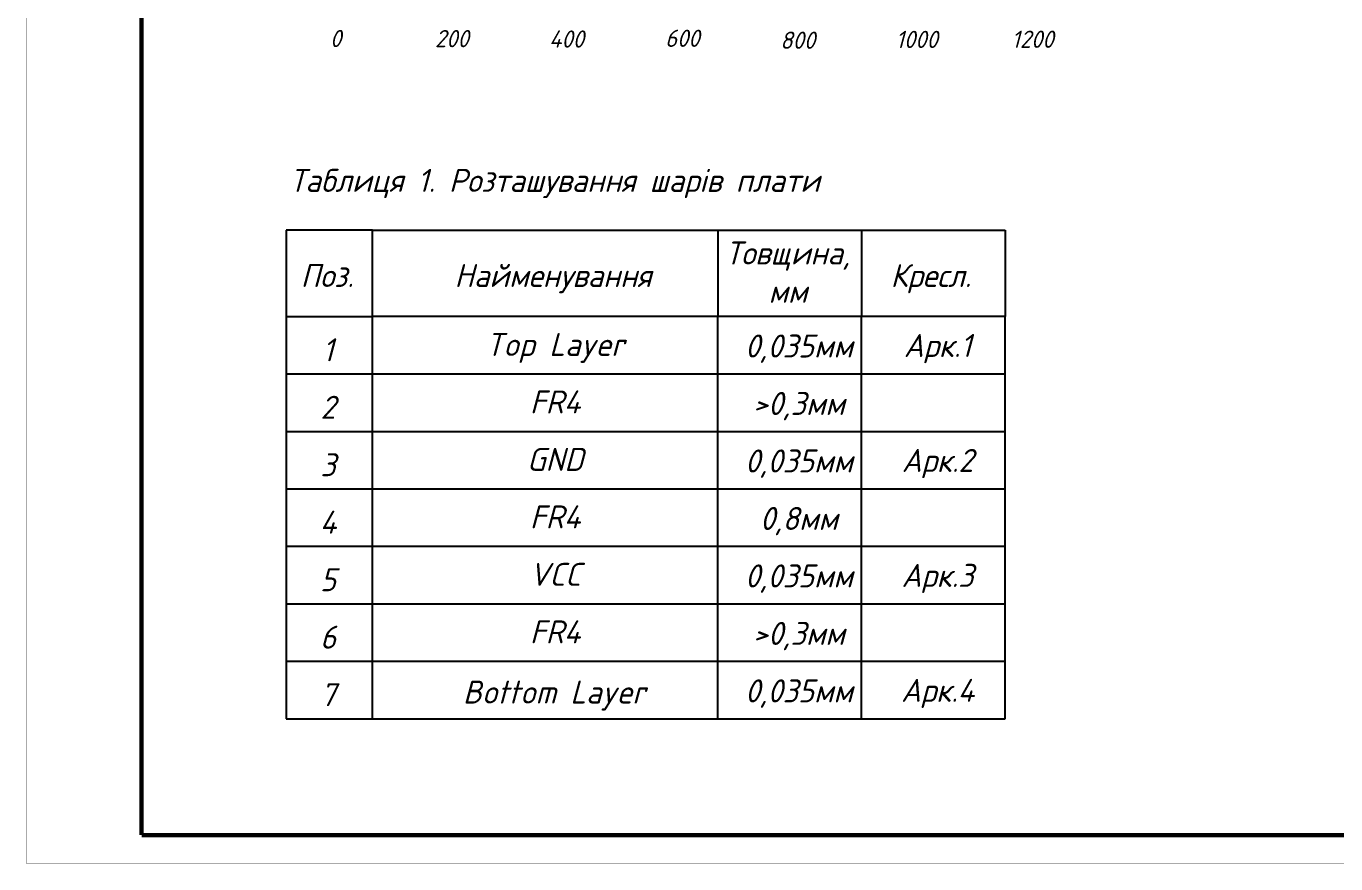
# Model space of a CAD drawing. Header units: millimetres. Extents: x 1557 to 2774, y 1107 to 1474.
# Drawn here: x 1557.3 to 1784.9, y 1169.9 to 1315.6 of the extents above; entities that cross this region are included whole.
import ezdxf

# ---------------------------------------------------------------- set-up
doc = ezdxf.new("R2010")
doc.units = ezdxf.units.MM
doc.layers.add('Sheet', color=255, linetype='Continuous')
doc.styles.add('Gost', font='gost_type_0.ttf')
doc.styles.add('GOST-2.304_Type-B_italic', font='GOST Common Italic.ttf')

msp = doc.modelspace()

# ---------------------------------------------------------------- linework, layer by layer
for p, q in [((1617.504, 1280.12), (1602.504, 1280.12)), ((1602.504, 1280.12), (1602.504, 1265.12)), ((1617.504, 1265.12), (1617.504, 1280.12)), ((1617.504, 1280.12), (1677.504, 1280.12)), ((1677.504, 1280.12), (1677.504, 1265.12)), ((1677.504, 1280.12), (1692.504, 1280.12)), ((1692.504, 1280.12), (1702.504, 1280.12)), ((1702.504, 1280.12), (1702.504, 1265.12)), ((1702.504, 1280.12), (1727.504, 1280.12)), ((1727.504, 1280.12), (1727.504, 1265.12)), ((1602.504, 1265.12), (1612.504, 1265.12)), ((1602.504, 1265.12), (1602.504, 1255.12)), ((1612.504, 1265.12), (1617.504, 1265.12)), ((1677.504, 1265.12), (1617.504, 1265.12)), ((1617.504, 1255.12), (1617.504, 1265.12)), ((1702.504, 1265.12), (1677.504, 1265.12)), ((1677.504, 1255.12), (1677.504, 1265.12)), ((1727.504, 1265.12), (1702.504, 1265.12)), ((1702.504, 1255.12), (1702.504, 1265.12)), ((1727.504, 1255.12), (1727.504, 1265.12)), ((1602.504, 1255.12), (1617.504, 1255.12)), ((1602.504, 1255.12), (1602.504, 1245.12)), ((1617.504, 1255.12), (1677.504, 1255.12)), ((1617.504, 1245.12), (1617.504, 1255.12)), ((1677.504, 1255.12), (1702.504, 1255.12)), ((1677.504, 1245.12), (1677.504, 1255.12)), ((1702.504, 1255.12), (1727.504, 1255.12)), ((1702.504, 1245.12), (1702.504, 1255.12)), ((1727.504, 1245.12), (1727.504, 1255.12)), ((1602.504, 1245.12), (1617.504, 1245.12)), ((1602.504, 1245.12), (1602.504, 1235.12)), ((1617.504, 1245.12), (1677.504, 1245.12)), ((1617.504, 1235.12), (1617.504, 1245.12)), ((1677.504, 1245.12), (1702.504, 1245.12)), ((1677.504, 1235.12), (1677.504, 1245.12)), ((1702.504, 1245.12), (1727.504, 1245.12)), ((1702.504, 1235.12), (1702.504, 1245.12)), ((1727.504, 1235.12), (1727.504, 1245.12)), ((1602.504, 1235.12), (1617.504, 1235.12)), ((1602.504, 1235.12), (1602.504, 1225.12)), ((1617.504, 1235.12), (1677.504, 1235.12)), ((1617.504, 1225.12), (1617.504, 1235.12)), ((1677.504, 1235.12), (1702.504, 1235.12)), ((1677.504, 1225.12), (1677.504, 1235.12)), ((1702.504, 1235.12), (1727.504, 1235.12)), ((1702.504, 1225.12), (1702.504, 1235.12)), ((1727.504, 1225.12), (1727.504, 1235.12)), ((1602.504, 1225.12), (1617.504, 1225.12)), ((1602.504, 1225.12), (1602.504, 1215.12)), ((1617.504, 1225.12), (1677.504, 1225.12)), ((1617.504, 1215.12), (1617.504, 1225.12)), ((1677.504, 1225.12), (1702.504, 1225.12)), ((1677.504, 1215.12), (1677.504, 1225.12)), ((1702.504, 1225.12), (1727.504, 1225.12)), ((1702.504, 1215.12), (1702.504, 1225.12)), ((1727.504, 1215.12), (1727.504, 1225.12)), ((1602.504, 1215.12), (1617.504, 1215.12)), ((1602.504, 1215.12), (1602.504, 1205.12)), ((1617.504, 1215.12), (1677.504, 1215.12)), ((1617.504, 1205.12), (1617.504, 1215.12)), ((1677.504, 1215.12), (1702.504, 1215.12)), ((1677.504, 1205.12), (1677.504, 1215.12)), ((1702.504, 1215.12), (1727.504, 1215.12)), ((1702.504, 1205.12), (1702.504, 1215.12)), ((1727.504, 1205.12), (1727.504, 1215.12)), ((1602.504, 1205.12), (1617.504, 1205.12)), ((1602.504, 1205.12), (1602.504, 1195.12)), ((1617.504, 1205.12), (1677.504, 1205.12)), ((1617.504, 1195.12), (1617.504, 1205.12)), ((1677.504, 1205.12), (1702.504, 1205.12)), ((1677.504, 1195.12), (1677.504, 1205.12)), ((1702.504, 1205.12), (1727.504, 1205.12)), ((1702.504, 1195.12), (1702.504, 1205.12)), ((1727.504, 1195.12), (1727.504, 1205.12)), ((1602.504, 1195.12), (1617.504, 1195.12)), ((1617.504, 1195.12), (1677.504, 1195.12)), ((1677.504, 1195.12), (1702.504, 1195.12)), ((1702.504, 1195.12), (1727.504, 1195.12))]:
    msp.add_line(p, q)
at = {"layer": 'Sheet'}
for points, const_width in [([(1557.363, 1466.892), (1977.321, 1466.892), (1977.321, 1169.934), (1557.363, 1169.934), (1557.363, 1466.892)], 0.0991), ([(1577.363, 1174.892), (1577.363, 1461.892)], 0.749), ([(1972.363, 1174.892), (1577.363, 1174.892)], 0.749)]:
    msp.add_lwpolyline(points, dxfattribs=dict(at, const_width=const_width))

# ---------------------------------------------------------------- texts
at = {"attachment_point": 1}
for s, width, gutter_width, insert, char_height, style in [('{\\fGOST type B|b0|i1|c204|p34;0}', 5.5, 17.5, (1610.123, 1314.966), 3, 'Gost'), ('{\\fGOST type B|b0|i1|c204|p34;200}', 15.88495, 17.5, (1628.363, 1314.946), 3, 'Gost'), ('{\\fGOST type B|b0|i1|c204|p34;400}', 15.88495, 17.5, (1648.193, 1314.874), 3, 'Gost'), ('{\\fGOST type B|b0|i1|c204|p34;600}', 15.88495, 17.5, (1668.367, 1315.005), 3, 'Gost'), ('{\\fGOST type B|b0|i1|c204|p34;800}', 15.88495, 17.5, (1688.368, 1314.667), 3, 'Gost'), ('{\\fGOST type B|b0|i1|c204|p34;1000}', 15.88495, 17.5, (1708.449, 1314.809), 3, 'Gost'), ('{\\fGOST type B|b0|i1|c204|p34;1200}', 15.88495, 17.5, (1728.584, 1314.838), 3, 'Gost'), ('{\\fGOST type B|b0|i1|c204|p34;Таблиця 1. Розташування шарів плати}', 120.6153, 12.5, (1603.122, 1290.78), 4, 'GOST-2.304_Type-B_italic'), ('\\pxqc;{\\fGOST type B|b0|i1|c204|p34;Товщина, мм}', 22.86843, 12.5, (1678.279, 1278.154), 4, 'GOST-2.304_Type-B_italic'), ('\\pxqc;{\\fGOST type B|b0|i1|c204|p34;Поз.}', 12.98863, 12.5, (1603.122, 1274.235), 4, 'GOST-2.304_Type-B_italic'), ('\\pxqc;{\\fGOST type B|b0|i1|c204|p34;Найменування}', 29.59478, 12.5, (1634.08, 1274.235), 4, 'GOST-2.304_Type-B_italic'), ('\\pxqc;{\\fGOST type B|b0|i1|c204|p34;Кресл.}', 22.86843, 12.5, (1703.122, 1274.235), 4, 'GOST-2.304_Type-B_italic'), ('\\pxqc;{\\fGOST type B|b0|i1|c204|p34;1}', 13.30195, 12.5, (1603.122, 1261.313), 4, 'GOST-2.304_Type-B_italic'), ('\\pxqc;{\\fGOST type B|b0|i1|c204|p34;Top Layer}', 29.59478, 12.5, (1634.449, 1262.241), 4, 'GOST-2.304_Type-B_italic'), ('\\pxqc;{\\fGOST type B|b0|i1|c204|p34;0,035мм}', 20.98426, 12.5, (1681.127, 1261.971), 4, 'GOST-2.304_Type-B_italic'), ('\\pxqc;{\\fGOST type B|b0|i1|c204|p34;Арк.1}', 24.78402, 12.5, (1703.335, 1262.063), 4, 'GOST-2.304_Type-B_italic'), ('\\pxqc;{\\fGOST type B|b0|i1|c204|p34;FR4}', 29.59478, 12.5, (1634.449, 1252.241), 4, 'GOST-2.304_Type-B_italic'), ('\\pxqc;{\\fGOST type B|b0|i1|c204|p34;>0,3мм}', 20.98426, 12.5, (1681.127, 1251.971), 4, 'GOST-2.304_Type-B_italic'), ('\\pxqc;{\\fGOST type B|b0|i1|c204|p34;2}', 13.30195, 12.5, (1603.122, 1251.313), 4, 'GOST-2.304_Type-B_italic'), ('\\pxqc;{\\fGOST type B|b0|i1|c204|p34;3}', 13.30195, 12.5, (1603.122, 1241.313), 4, 'GOST-2.304_Type-B_italic'), ('\\pxqc;{\\fGOST type B|b0|i1|c204|p34;GND}', 29.59478, 12.5, (1634.449, 1242.241), 4, 'GOST-2.304_Type-B_italic'), ('\\pxqc;{\\fGOST type B|b0|i1|c204|p34;0,035мм}', 20.98426, 12.5, (1681.127, 1241.971), 4, 'GOST-2.304_Type-B_italic'), ('\\pxqc;{\\fGOST type B|b0|i1|c204|p34;Арк.2}', 24.78402, 12.5, (1703.335, 1242.063), 4, 'GOST-2.304_Type-B_italic'), ('\\pxqc;{\\fGOST type B|b0|i1|c204|p34;FR4}', 29.59478, 12.5, (1634.449, 1232.241), 4, 'GOST-2.304_Type-B_italic'), ('\\pxqc;{\\fGOST type B|b0|i1|c204|p34;0,8мм}', 20.98426, 12.5, (1681.127, 1231.971), 4, 'GOST-2.304_Type-B_italic'), ('\\pxqc;{\\fGOST type B|b0|i1|c204|p34;4}', 13.30195, 12.5, (1603.122, 1231.313), 4, 'GOST-2.304_Type-B_italic'), ('\\pxqc;{\\fGOST type B|b0|i1|c204|p34;5}', 13.30195, 12.5, (1603.122, 1221.313), 4, 'GOST-2.304_Type-B_italic'), ('\\pxqc;{\\fGOST type B|b0|i1|c204|p34;VCC}', 29.59478, 12.5, (1634.449, 1222.241), 4, 'GOST-2.304_Type-B_italic'), ('\\pxqc;{\\fGOST type B|b0|i1|c204|p34;0,035мм}', 20.98426, 12.5, (1681.127, 1221.971), 4, 'GOST-2.304_Type-B_italic'), ('\\pxqc;{\\fGOST type B|b0|i1|c204|p34;Арк.3}', 24.78402, 12.5, (1703.335, 1222.063), 4, 'GOST-2.304_Type-B_italic'), ('\\pxqc;{\\fGOST type B|b0|i1|c204|p34;6}', 13.30195, 12.5, (1603.122, 1211.313), 4, 'GOST-2.304_Type-B_italic'), ('\\pxqc;{\\fGOST type B|b0|i1|c204|p34;FR4}', 29.59478, 12.5, (1634.449, 1212.241), 4, 'GOST-2.304_Type-B_italic'), ('\\pxqc;{\\fGOST type B|b0|i1|c204|p34;>0,3мм}', 20.98426, 12.5, (1681.127, 1211.971), 4, 'GOST-2.304_Type-B_italic'), ('\\pxqc;{\\fGOST type B|b0|i1|c204|p34;0,035мм}', 20.98426, 12.5, (1681.127, 1201.971), 4, 'GOST-2.304_Type-B_italic'), ('\\pxqc;{\\fGOST type B|b0|i1|c204|p34;Арк.4}', 24.78402, 12.5, (1703.335, 1202.063), 4, 'GOST-2.304_Type-B_italic'), ('\\pxqc;{\\fGOST type B|b0|i1|c204|p34;7}', 13.30195, 12.5, (1603.122, 1201.313), 4, 'GOST-2.304_Type-B_italic'), ('\\pxqc;{\\fGOST type B|b0|i1|c204|p34;Bottom Layer}', 41.28307, 12.5, (1628.447, 1201.767), 4, 'GOST-2.304_Type-B_italic')]:
    msp.add_mtext_dynamic_manual_height_columns(s, width=width, gutter_width=gutter_width, heights=[0], dxfattribs=dict(at, insert=insert, char_height=char_height, style=style))

doc.saveas('drawing.dxf')
